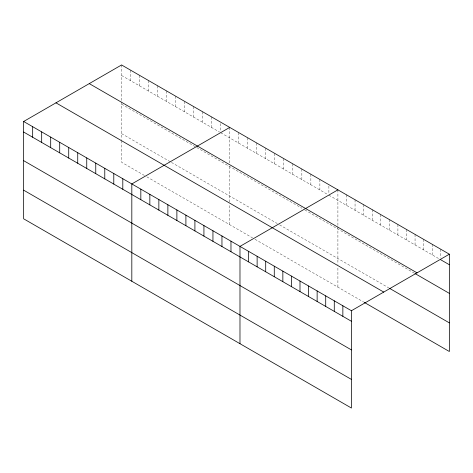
<?xml version="1.0" encoding="UTF-8"?>
<svg xmlns="http://www.w3.org/2000/svg" width="473" height="473" viewBox="0 0 473 473"><rect width="100%" height="100%" fill="white"/><g stroke="black" fill="none" stroke-linecap="round" stroke-linejoin="round"><path stroke-width="0.35" stroke-dasharray="2.37 1.77" d="M121.573 64.961L121.573 101.198M121.573 75.497L219.525 132.05M220.725 132.747L327.688 194.498M328.889 195.195L439.553 259.086M121.573 104.131L196.088 147.15M196.685 147.499L301.851 208.215M304.854 209.947L414.449 273.223M121.573 133.634L170.848 162.085M171.451 162.428L277.213 223.493M279.614 224.876L388.729 287.874M144.407 175.448L121.573 162.269L121.573 140.239M146.813 176.837L252.576 237.901M254.977 239.285L363.625 302.016M440.777 249.247L440.777 257.684M432.204 244.299L432.204 254.841M423.631 239.35L423.631 249.892M415.058 234.401L415.058 244.943M406.484 229.452L406.484 239.994M397.911 224.504L397.911 235.046M389.344 219.555L389.344 230.097M380.771 214.606L380.771 225.148M372.198 209.657L372.198 220.193M363.625 204.703L363.625 215.245M355.052 199.754L355.052 210.296M346.478 194.805L346.478 205.347M337.905 189.856L337.905 226.094M337.905 226.827L337.905 264.407M337.905 268.079L337.905 287.164M328.889 186.06L328.889 193.788M319.878 179.45L319.878 189.992M310.862 174.247L310.862 184.783M301.851 169.038L301.851 179.58M292.834 163.835L292.834 174.377M283.824 158.632L283.824 169.174M274.807 153.429L274.807 163.971M265.796 148.226L265.796 158.762M256.78 143.017L256.78 153.559M247.769 137.814L247.769 148.356M238.753 132.611L238.753 143.153M229.736 127.408L229.736 162.913M229.736 166.585L229.736 201.953M229.736 205.625L229.736 224.716M220.725 123.607L220.725 131.34M211.709 116.997L211.709 127.539M202.698 111.794L202.698 122.336M193.682 106.591L193.682 117.133M184.671 101.388L184.671 111.93M175.654 96.185L175.654 106.727M166.644 90.982L166.644 101.518M157.627 85.773L157.627 96.315M148.611 80.57L148.611 91.112M139.6 75.367L139.6 85.909M130.583 70.164L130.583 80.706M121.573 101.932L121.573 139.505"/><path stroke-width="0.71" d="M23.65 121.49L351.427 310.731L351.427 408.039L23.65 218.804L23.65 121.49L121.573 64.961L449.35 254.196L449.35 351.51L364.234 302.365M229.736 127.408L131.819 183.944L131.819 281.252M337.905 189.856L239.982 246.392L239.982 343.7M351.427 310.731L449.35 254.196M440.777 259.789L449.35 264.738M89.255 83.615L417.038 272.856M415.058 273.577L449.35 293.372M389.344 288.228L449.35 322.876M55.962 102.836L383.745 292.078M23.65 132.032L351.427 321.273M23.65 160.666L351.427 349.908M23.65 190.17L351.427 379.411M342.854 305.783L342.854 316.325M334.281 300.834L334.281 311.376M325.708 295.885L325.708 306.427M317.135 290.936L317.135 301.478M308.567 285.988L308.567 296.53M299.994 281.039L299.994 291.581M291.421 276.09L291.421 286.632M282.848 271.141L282.848 281.677M274.275 266.187L274.275 276.729M265.702 261.238L265.702 271.78M257.129 256.289L257.129 266.831M248.556 251.34L248.556 261.882M230.972 241.189L230.972 251.731M221.955 235.986L221.955 246.528M212.945 230.777L212.945 241.319M203.928 225.574L203.928 236.116M194.911 220.371L194.911 230.913M185.901 215.168L185.901 225.71M176.884 209.965L176.884 220.507M167.874 204.762L167.874 215.298M158.857 199.553L158.857 210.095M149.846 194.35L149.846 204.892M140.83 189.147L140.83 199.689M122.803 178.741L122.803 189.277M113.786 173.532L113.786 184.074M104.775 168.329L104.775 178.871M95.759 163.126L95.759 173.668M86.748 157.923L86.748 168.465M77.732 152.72L77.732 163.256M68.721 147.511L68.721 158.053M59.704 142.308L59.704 152.85M50.694 137.105L50.694 147.647M41.677 131.902L41.677 142.444M32.667 126.699L32.667 137.241"/></g></svg>
